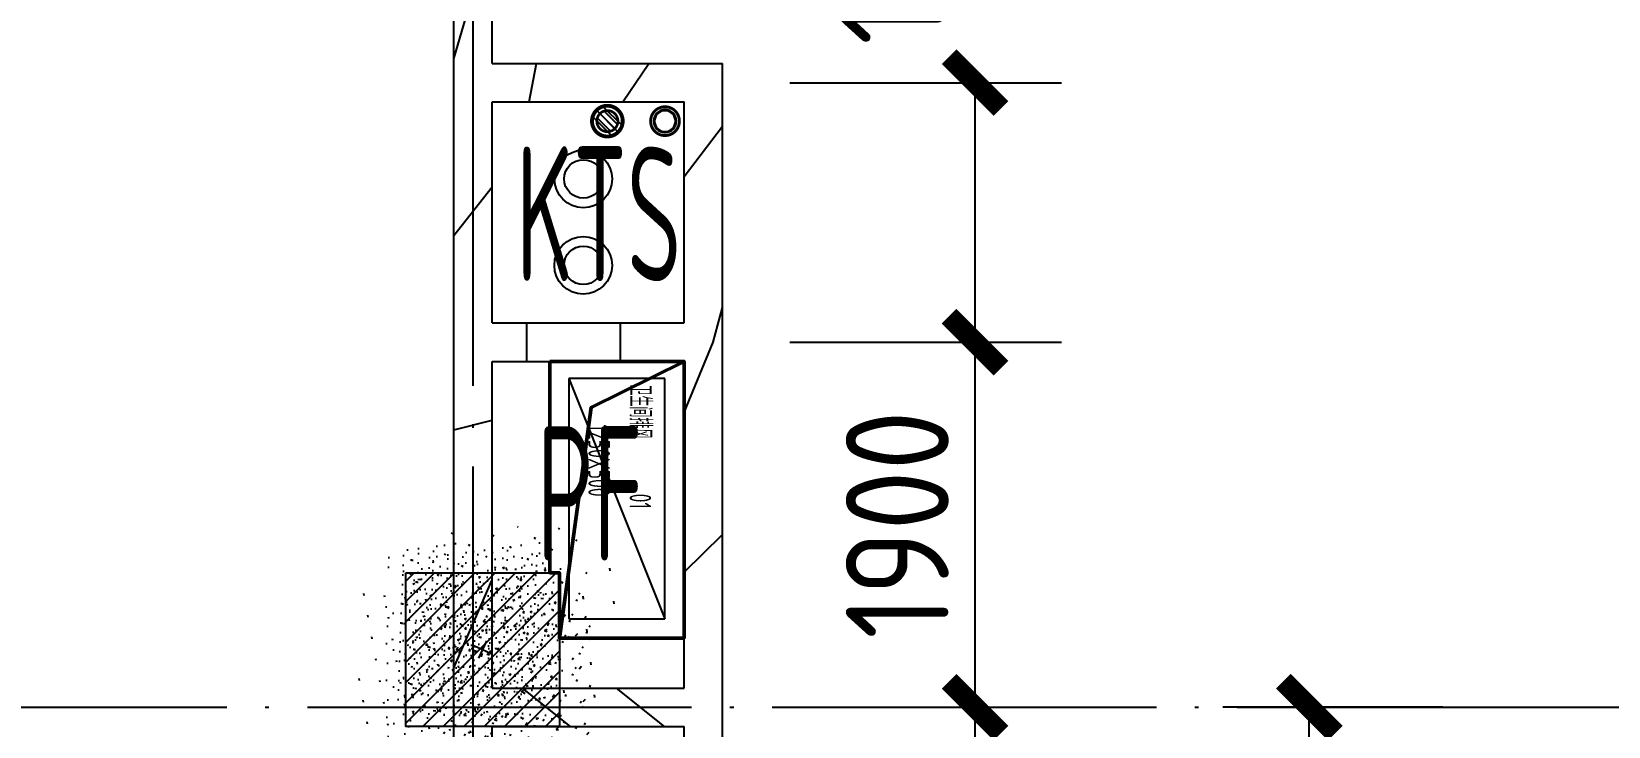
# Model space of a CAD drawing. Header units: inches. Extents: x 0 to 1813292486, y 0 to 3473589894.
# Drawn here: x 600480088 to 600488297, y 3473227318 to 3473230934 of the extents above; entities that cross this region are included whole.
import ezdxf
from ezdxf.enums import TextEntityAlignment as Align
from ezdxf.xclip import XClip

# ---------------------------------------------------------------- set-up
doc = ezdxf.new("R2010")
doc.units = ezdxf.units.IN
doc.header["$LTSCALE"] = 1000
doc.header["$MEASUREMENT"] = 0
doc.header["$XCLIPFRAME"] = 2
doc.linetypes.add('AX-MALL-GIRD-200$0$DOTE', pattern=[2.4200000000000004, 2, -0.2, 0.02, -0.2])
doc.linetypes.add('PX-MALL-P02-LG$0$DASHED', pattern=[0.75, 0.5, -0.25])
for name, color, linetype in [('A-Anno-Note', 241, 'Continuous'), ('AX-MALL-DIM-P02$0$A-Anno-Dims', 3, 'Continuous'), ('AX-MALL-DIM-P02$0$A-Detl-Thin', 131, 'Continuous'), ('AX-MALL-GIRD-200$0$A-Grid', 222, 'AX-MALL-GIRD-200$0$DOTE'), ('AX-MALL-P02-200$0$A-Anno-Note', 241, 'Continuous'), ('AX-MALL-WALL-P02$0$A-Anno-Note', 241, 'Continuous'), ('AX-MALL-WALL-P02-QT$0$A-Accs', 181, 'Continuous'), ('AX-MALL-WALL-P02-QT$0$A-Anno-Dims', 3, 'Continuous'), ('AX-MALL-WALL-P02-QT$0$A-Detl-Patt', 8, 'Continuous'), ('AX-MALL-WALL-P02-QT$0$A-Detl-Thin', 131, 'Continuous'), ('AX-MALL-WALL-P02-QT$0$A-Wall', 2, 'Continuous'), ('AX-MALL-WALL-P02-QT$0$A-Wall-Patt', 13, 'Continuous'), ('AX-MALL-WALL-P02-QT$0$A-Wind', 4, 'Continuous'), ('AX-MALL-ZTKD-P02$0$A-Anno-Note', 241, 'Continuous'), ('MX-MALL-P02-LG$0$M-VT-DUCT-EAD', 4, 'Continuous'), ('MX-MALL-P02-LG$0$M-VT-DUCT-FLG', 40, 'Continuous'), ('MX-MALL-P02-LG$0$M-VT-TEXT', 21, 'Continuous'), ('PX-MALL-P02-LG$0$P-Drain-Fldr', 4, 'Continuous'), ('PX-MALL-P02-LG$0$P-Drain-Fldr-ARCH', 161, 'Continuous'), ('PX-MALL-P02-LG$0$P-Drain-Fldr-W100', 4, 'Continuous'), ('PX-MALL-P02-LG$0$P-Drain-Fldr-W50', 4, 'Continuous'), ('PX-MALL-P02-LG$0$P-Pipe-Risr', 7, 'Continuous'), ('PX-MALL-P02-LG$0$P-Pipe-Risr-Arch', 6, 'Continuous'), ('PX-MALL-P02-LG$0$P-Pipe-Risr-W100', 6, 'Continuous'), ('PX-MALL-P02-LG$0$P-Pipe-Risr-W50', 6, 'Continuous'), ('PX-MALL-P02-LG$0$P-Wast-Pipe', 143, 'PX-MALL-P02-LG$0$DASHED'), ('SX-MALL-NTKD-L-2F$0$S-HOLE', 5, 'Continuous'), ('SX-MALL-WALL-L-1F~2F$0$S-COLU', 30, 'Continuous'), ('SX-MALL-WALL-L-1F~2F$0$S-PATT-WALL', 83, 'Continuous'), ('SX-MALL-WALL-L-1F~2F$0$单形心', 4, 'Continuous')]:
    doc.layers.add(name, color=color, linetype=linetype)
doc.styles.add('AX-MALL-DIM-P02$0$_TCH_DIM_T3', font='gbenor.shx')
doc.styles.add('AX-MALL-WALL-P02-QT$0$STANDARD', font='gbenor.shx', dxfattribs={"bigfont": 'gbcbig.shx'})
doc.styles.add('MX-MALL-P02-LG$0$_THVAC_WIN', font='gbenor.shx', dxfattribs={"bigfont": 'gbcbig.shx'})
doc.styles.add('PX-MALL-P02-LG$0$jzfz', font='gbenor.shx', dxfattribs={"bigfont": 'gbcbig.shx'})
doc.dimstyles.new('AX-MALL-DIM-P02$0$_TCH_ARCH&&180', dxfattribs={"dimtxt": 535.5, "dimasz": 270, "dimexe": 450, "dimexo": 450, "dimgap": 137.25, "dimtad": 1, "dimdec": 0, "dimzin": 0, "dimdsep": 46, "dimtxsty": 'AX-MALL-DIM-P02$0$_TCH_DIM_T3', "dimblk": 'AX-MALL-DIM-P02$0$_ArchTick', "dimcen": 0.09, "dimclrt": 7, "dimazin": 2, "dimtfac": 1, "dimtdec": 0, "dimtix": 1, "dimtmove": 2, "dimatfit": 3, "dimfxl": 500, "dimtolj": 1, "dimtzin": 0, "dimarcsym": 0})
pattern_1 = [(45, (0, 359.0227), (-353.55353201463, 353.55353201463), [])]

# ---------------------------------------------------------------- blocks, each defined once
blk = doc.blocks.new('AX-MALL-GIRD-200')
at = {"layer": 'AX-MALL-GIRD-200$0$A-Grid'}
for p, q in [((600323759.5421638, 3473191775.534485), (600285030.0032144, 3473087811.807404)), ((600223757.4145118, 3473147635.412487), (600581653.41861, 3473014308.649205))]:
    blk.add_line(p, q, dxfattribs=at)
blk = doc.blocks.new('AX-MALL-WALL-P02-QT$0$tj')
at = {"layer": 'AX-MALL-WALL-P02-QT$0$A-Detl-Patt'}
h = blk.add_hatch(dxfattribs=at)
h.set_pattern_fill('STEEL', color=256, scale=100.0000000000001, angle=50.43183869082386)
h.set_pattern_definition([(75.00000000004839, (-14278.19445574284, 156289.8254051208), (-153.3407249234246, 41.08752340989569), []), (75.00000000004839, (-14317.88195610046, 156358.5661673546), (-153.3407249234246, 41.08752340989569), [])])
edge = h.paths.add_edge_path()
edge.add_line((88101.273016572, 47666.64152574539), (87883.93542659283, 47459.84604215622))
edge.add_line((87883.93542659283, 47459.84604215622), (91571.54751467705, 43584.64122533798))
edge.add_arc((262949.389629302, 558937.705083496), 543101.4133620498, 251.6057364187558, 260.0288666978238)
edge.add_arc((172180.8466627672, -2862.146247219684), 27099.9982179492, 64.7128659603706, 96.9316049602786, ccw=False)
edge.add_arc((262948.9730309481, 558936.3205539446), 543099.9677998082, 261.6155114784545, 271.7251478115656)
edge.add_line((279298.9759148359, 16082.51663446426), (279298.9759315252, 16382.65274763107))
edge.add_arc((262948.9742454757, 558936.3204835369), 542799.9676941936, 261.62020364125146, 271.7261014454634, ccw=False)
edge.add_arc((172180.8456921196, -2862.14609140989), 27400.00151046549, 64.80631838577902, 96.83815911678944)
edge.add_arc((262949.394896181, 558937.7037490648), 542801.4137571028, 251.6136389015772, 260.02417327084333, ccw=False)
edge.add_line((91737.26096642017, 43845.69257831573), (88101.273016572, 47666.64152574539))
blk = doc.blocks.new('SX-MALL-WALL-L-1F~2F$0$BANWANG_XINGXIN')
at = {"color": 0}
for points in [[(0.7071067811865476, 0.7071067811865475), (-0.7071067811865477, -0.7071067811865475)], [(-0.7071067811865475, 0.7071067811865476), (0.7071067811865474, -0.7071067811865477)]]:
    blk.add_lwpolyline(points, dxfattribs=at)
blk = doc.blocks.new('SX-MALL-WALL-L-1F~2F')
at = {"layer": 'SX-MALL-WALL-L-1F~2F$0$S-PATT-WALL'}
h = blk.add_hatch(dxfattribs=at)
h.set_pattern_fill('钢筋混凝土', color=256, scale=15, pattern_type=2)
h.set_pattern_definition([(24.56816128167565, (600321561.9476058, 3473141618.847742), (-31.1831605634007, 68.21004689396696), []), (29.56816128167563, (600321561.9476058, 3473141618.847742), (97.53445419575236, -46.37920055905273), [11.25, -123.75]), (334.5681612816756, (600321561.9476058, 3473141618.847742), (19.88439783151182, 112.9961142735374), [9, -99]), (80.01956128167562, (600321570.075477, 3473141614.982809), (117.4189029966602, 66.61682162974262), [9.561028499999757, -105.1713167999981]), (25.75236128167566, (600321572.4203908, 3473141646.960386), (141.347615216253, -79.1508159916144), [16.875, -185.625]), (76.20376128167564, (600321584.1993545, 3473141640.364477), (182.3878363282824, 87.98253888920438), [14.3415432, -157.75695]), (330.7523612816757, (600321572.4203908, 3473141646.960386), (182.3877676688574, 87.98268132217193), [13.5, -148.5]), (0.5681612816756587, (600321583.8585168, 3473141634.695832), (62.82047315432666, -87.84980450989445), [11.25, -123.75]), (305.5681612816756, (600321583.8585168, 3473141634.695832), (72.17288945830543, 89.18848101228869), [9, -99]), (51.01956128167564, (600321589.0935515, 3473141627.375012), (134.9933625479015, 1.338571252810574), [9.5610285, -105.1713168]), (17.06816128167568, (600321561.9476058, 3473141618.847742), (19.14085717781919, 46.15589492684903), [0.75, -97.8, 0.75, -100.5, 0.75, -99.375]), (347.0681612816757, (600321561.9476058, 3473141618.847742), (57.63084702091484, 41.66442753299162), [0.75, -57.3, 0.75, -95.55, 0.75, -37.875]), (307.0681612816757, (600321530.6020074, 3473141630.524897), (73.8547399932159, -31.12342335821168), [0.75, -37.5, 0.75, -117, 0.75, -155.25]), (297.0681612816757, (600321516.5456852, 3473141635.761289), (87.2164167541584, -16.46683787388947), [0.75, -48.75, 0.75, -77.69999999999999, 0.75, -110.25])])
h.paths.add_polyline_path([(600297049.4950687, 3473121078.956692), (600297799.1655859, 3473120799.682428), (600297519.8913212, 3473120050.011911), (600296770.2208036, 3473120329.286178)])
at = {"layer": 'SX-MALL-WALL-L-1F~2F$0$S-COLU'}
blk.add_lwpolyline([(600297049.4950687, 3473121078.956692), (600297799.1655859, 3473120799.682428), (600297519.8913212, 3473120050.011911), (600296770.2208036, 3473120329.286178)], close=True, dxfattribs=at)
at = {"layer": 'SX-MALL-WALL-L-1F~2F$0$单形心', "xscale": 50, "yscale": 50, "zscale": 50}
blk.add_blockref('SX-MALL-WALL-L-1F~2F$0$BANWANG_XINGXIN', (600297284.6931951, 3473120564.484302), dxfattribs=at)
blk = doc.blocks.new('SX-MALL-WALL-L-2F~3F')
ref = blk.add_blockref('SX-MALL-WALL-L-1F~2F', (0, 0))
XClip(ref).set_block_clipping_path([(600349769.7341375, 3473074679.418533), (600357001.7302529, 3473071985.287766), (600356499.8725733, 3473070638.124951), (600359302.5086629, 3473069594.060767), (600362345.1765132, 3473077761.653201), (600381551.4312518, 3473070606.759726), (600391553.7259278, 3473066880.611454), (600387749.827644, 3473056669.608357), (600391632.1759799, 3473055223.319679), (600395635.5522461, 3473065969.791956), (600406982.2408491, 3473061742.817497), (600403058.8006672, 3473051210.921831), (600412723.2437257, 3473047610.6332), (600445093.3740637, 3473134503.466942), (600393055.2444371, 3473153889.197227), (600387463.4997383, 3473138878.984498), (600380158.3525343, 3473141600.366193), (600382830.751978, 3473148774.027779), (600388210.8522022, 3473146769.782572), (600390696.2253517, 3473153441.399696), (600277474.697425, 3473195619.741203), (600273446.9822528, 3473184807.934726), (600257129.111771, 3473190886.82031), (600241575.9633431, 3473149136.690594), (600258197.8999482, 3473142944.531458), (600255239.7303221, 3473135003.762026), (600263182.3271956, 3473132044.911624), (600260741.6763649, 3473125493.34496), (600269350.4970673, 3473122286.306632), (600271511.1407766, 3473128086.235537), (600286270.1853781, 3473122588.058336), (600284109.5416689, 3473116788.129431), (600282580.7823727, 3473112684.400902), (600291840.7574171, 3473109234.788475), (600290827.7957876, 3473106515.642598), (600293360.405141, 3473105572.171298), (600294731.2544166, 3473109252.0137), (600323175.4764534, 3473098655.706329), (600321336.3302773, 3473093718.790065), (600344750.773286, 3473084996.222976), (600341987.4689643, 3473077578.540671), (600344583.6790427, 3473076611.376234), (600346015.5062013, 3473080454.904757), (600351201.5612961, 3473078522.947055)])
blk = doc.blocks.new('SX-MALL-WALL-2F~3F')
blk.add_blockref('SX-MALL-WALL-L-2F~3F', (0, 0))
blk = doc.blocks.new('MX-MALL-P02-LG')
at = {"color": 6}
for radius in [150.0000002984645, 100]:
    blk.add_circle((600298631.5989726, 3473122676.598436), radius, dxfattribs=at)
at = {"color": 2}
for radius in [149.9999999877236, 100]:
    blk.add_circle((600298473.9250997, 3473122255.126647), radius, dxfattribs=at)
at = {"layer": 'MX-MALL-P02-LG$0$M-VT-DUCT-EAD'}
for p, q in [((600298198.3364564, 3473121728.786392), (600297761.9704196, 3473120557.426207)), ((600298666.8805302, 3473121554.239977), (600298198.3364564, 3473121728.786392)), ((600298230.5144935, 3473120382.879792), (600298666.8805302, 3473121554.239977)), ((600297761.9704196, 3473120557.426207), (600298230.5144935, 3473120382.879792))]:
    blk.add_line(p, q, dxfattribs=at)
at = {"layer": 'MX-MALL-P02-LG$0$M-VT-DUCT-FLG'}
blk.add_line((600298198.3364564, 3473121728.786392), (600298230.5144935, 3473120382.879792), dxfattribs=at)
at = {"layer": 'MX-MALL-P02-LG$0$M-VT-TEXT', "style": 'MX-MALL-P02-LG$0$_THVAC_WIN', "width": 0.7}
for s, p in [('卫生间排风', (600298483.2467732, 3473121589.445414, -21000.00000000745)), ('1250X500', (600298209.8547835, 3473121470.1411, -21000.00000000745)), ('01', (600298285.280205, 3473121058.033402, -21000.00000000745))]:
    blk.add_text(s, height=112.6582278481009, rotation=249.5681612619673, dxfattribs=at).set_placement(p)
blk = doc.blocks.new('SX-MALL-NTKD-L-2F')
at = {"layer": 'SX-MALL-NTKD-L-2F$0$S-HOLE', "lineweight": 50, "elevation": 2999.999999999999}
blk.add_lwpolyline([(600298136.0455112, 3473121848.032299), (600298792.007214, 3473121603.667316), (600298289.3140233, 3473120254.261693), (600297680.4740225, 3473120481.072456), (600297799.1655859, 3473120799.682428), (600297752.043883, 3473120817.236645)], close=True, dxfattribs=at)
blk.add_lwpolyline([(600298792.2747773, 3473121603.567641), (600298254.971522, 3473121547.585682), (600297680.4740223, 3473120481.072456)], dxfattribs=at)
blk = doc.blocks.new('SX-MALL-NTKD-2F')
blk.add_blockref('SX-MALL-NTKD-L-2F', (0, 0))
blk = doc.blocks.new('AX-MALL-WALL-P02-QT')
at = {"layer": 'AX-MALL-WALL-P02-QT$0$A-Wall-Patt'}
h = blk.add_hatch(dxfattribs=at)
h.set_pattern_fill('普通砖', color=256, scale=200, style=0)
h.set_pattern_definition(pattern_1)
h.paths.add_polyline_path([(600298298.898914, 3473123334.712551), (600298396.2807403, 3473123405.14851), (600300253.4936711, 3473128390.562317), (600300066.0760418, 3473128460.380883), (600298173.953828, 3473123381.258262)])
h = blk.add_hatch(dxfattribs=at)
h.set_pattern_fill('普通砖', color=256, scale=200, style=0)
h.set_pattern_definition(pattern_1)
h.paths.add_polyline_path([(600297827.6235911, 3473122069.643553), (600297925.0054172, 3473122140.079512), (600298326.4621739, 3473123217.730881), (600298298.898914, 3473123334.712551), (600298173.953828, 3473123381.258262), (600297702.678505, 3473122116.189264)])
h = blk.add_hatch(dxfattribs=at)
h.set_pattern_fill('普通砖', color=256, scale=200, style=0)
h.set_pattern_definition(pattern_1)
h.paths.add_polyline_path([(600298298.898914, 3473123334.712551), (600298326.4621739, 3473123217.730881), (600299263.5503209, 3473122868.638049), (600299520.7865164, 3473122986.237112), (600298396.2807403, 3473123405.14851)])
h = blk.add_hatch(dxfattribs=at)
h.set_pattern_fill('普通砖', color=256, scale=200, style=0)
h.set_pattern_definition(pattern_1)
h.paths.add_polyline_path([(600298889.6568242, 3473121674.00501), (600299014.6019104, 3473121627.459299), (600299520.7865164, 3473122986.237112), (600299263.5503209, 3473122868.638049), (600298862.0935643, 3473121790.98668)])
h = blk.add_hatch(dxfattribs=at)
h.set_pattern_fill('普通砖', color=256, scale=200, style=0)
h.set_pattern_definition(pattern_1)
h.paths.add_polyline_path([(600297164.3472108, 3473120289.176074), (600297261.7290369, 3473120359.612033), (600297855.1868509, 3473121952.661882), (600297827.6235911, 3473122069.643553), (600297702.678505, 3473122116.189264), (600297039.4021248, 3473120335.721785)])
h = blk.add_hatch(dxfattribs=at)
h.set_pattern_fill('普通砖', color=256, scale=200, style=0)
h.set_pattern_definition(pattern_1)
h.paths.add_polyline_path([(600297827.6235911, 3473122069.643553), (600297855.1868509, 3473121952.661882), (600298792.274998, 3473121603.569051), (600298889.6568242, 3473121674.00501), (600298862.0935643, 3473121790.98668), (600297925.0054172, 3473122140.079512)])
h = blk.add_hatch(dxfattribs=at)
h.set_pattern_fill('普通砖', color=256, scale=200, style=0)
h.set_pattern_definition(pattern_1)
h.paths.add_polyline_path([(600298226.3804439, 3473119893.537531), (600298351.32553, 3473119846.99182), (600299014.6019104, 3473121627.459299), (600298889.6568242, 3473121674.00501), (600298792.274998, 3473121603.569051), (600298198.817184, 3473120010.519201)])
h = blk.add_hatch(dxfattribs=at)
h.set_pattern_fill('普通砖', color=256, scale=200, style=0)
h.set_pattern_definition(pattern_1)
h.paths.add_polyline_path([(600297164.3472108, 3473120289.176074), (600297191.9104706, 3473120172.194404), (600298128.9986178, 3473119823.101572), (600298226.3804439, 3473119893.537531), (600298198.817184, 3473120010.519201), (600297261.7290369, 3473120359.612033)])
h = blk.add_hatch(dxfattribs=at)
h.set_pattern_fill('普通砖', color=256, scale=200, style=0)
h.set_pattern_definition(pattern_1)
h.paths.add_polyline_path([(600296466.1615472, 3473118414.999779), (600296563.5433735, 3473118485.435739), (600297191.9104706, 3473120172.194404), (600297164.3472108, 3473120289.176074), (600297039.4021248, 3473120335.721785), (600296341.2164607, 3473118461.54549)])
h = blk.add_hatch(dxfattribs=at)
h.set_pattern_fill('普通砖', color=256, scale=200, style=0)
h.set_pattern_definition(pattern_1)
h.paths.add_polyline_path([(600297528.1947803, 3473118019.361237), (600297653.1398665, 3473117972.815526), (600298351.32553, 3473119846.99182), (600298226.3804439, 3473119893.537531), (600298128.9986178, 3473119823.101572), (600297500.6315204, 3473118136.342907)])
at = {"layer": 'AX-MALL-WALL-P02-QT$0$A-Wall'}
for p, q in [((600298173.953828, 3473123381.258262), (600300066.0760418, 3473128460.380883)), ((600298396.2807403, 3473123405.14851), (600300253.4936711, 3473128390.562317)), ((600297702.678505, 3473122116.189264), (600298173.953828, 3473123381.258262)), ((600298396.2807403, 3473123405.14851), (600299520.7865164, 3473122986.237112)), ((600297925.0054172, 3473122140.079512), (600298326.4621739, 3473123217.730881)), ((600298326.4621739, 3473123217.730881), (600299263.5503209, 3473122868.638049)), ((600299014.6019104, 3473121627.459299), (600299520.7865164, 3473122986.237112)), ((600298862.0935643, 3473121790.98668), (600299263.5503209, 3473122868.638049)), ((600297039.4021248, 3473120335.721785), (600297702.678505, 3473122116.189264)), ((600297925.0054172, 3473122140.079512), (600298862.0935643, 3473121790.98668)), ((600297261.7290369, 3473120359.612033), (600297855.1868509, 3473121952.661882)), ((600297855.1868509, 3473121952.661882), (600298792.274998, 3473121603.569051)), ((600298198.817184, 3473120010.519201), (600298792.274998, 3473121603.569051)), ((600298351.32553, 3473119846.99182), (600299014.6019104, 3473121627.459299)), ((600297261.7290369, 3473120359.612033), (600298198.817184, 3473120010.519201)), ((600296341.2164607, 3473118461.54549), (600297039.4021248, 3473120335.721785)), ((600296563.5433735, 3473118485.435739), (600297191.9104706, 3473120172.194404)), ((600297191.9104706, 3473120172.194404), (600298128.9986178, 3473119823.101572)), ((600297653.1398665, 3473117972.815526), (600298351.32553, 3473119846.99182)), ((600297500.6315204, 3473118136.342907), (600298128.9986178, 3473119823.101572))]:
    blk.add_line(p, q, dxfattribs=at)
at = {"layer": 'AX-MALL-WALL-P02-QT$0$A-Anno-Dims'}
blk.add_blockref('SX-MALL-NTKD-2F', (0, 0), dxfattribs=at)
at = {"layer": 'AX-MALL-WALL-P02-QT$0$A-Detl-Thin'}
for name in ['MX-MALL-P02-LG', 'SX-MALL-WALL-2F~3F']:
    blk.add_blockref(name, (0, 0), dxfattribs=at)
at = {"layer": 'AX-MALL-WALL-P02-QT$0$A-Detl-Thin', "rotation": 339.5681613091762}
blk.add_blockref('AX-MALL-WALL-P02-QT$0$tj', (600144118.6961328, 3473128496.287411), dxfattribs=at)
at = {"layer": 'AX-MALL-WALL-P02-QT$0$A-Wind'}
blk.add_blockref('AX-MALL-GIRD-200', (0, 0), dxfattribs=at)
at = {"layer": 'AX-MALL-WALL-P02-QT$0$A-Accs', "style": 'AX-MALL-WALL-P02-QT$0$STANDARD', "width": 0.6}
for s, p in [('KTS', (600298117.7640026, 3473122300.447926)), ('PF', (600297711.1020405, 3473120898.282953))]:
    blk.add_text(s, height=699.9999999999998, rotation=339.5681612430816, dxfattribs=at).set_placement(p)
blk = doc.blocks.new('AX-MALL-WALL-P02')
at = {"layer": 'AX-MALL-WALL-P02$0$A-Anno-Note'}
blk.add_blockref('AX-MALL-WALL-P02-QT', (0, 0), dxfattribs=at)
blk = doc.blocks.new('PX-MALL-P02-LG$0$A$C5A9C1854')
at = {"layer": 'PX-MALL-P02-LG$0$P-Drain-Fldr-W50', "ltscale": 0.7}
for p, q in [((16.81565596797736, -52.36634142627008), (-52.36634142621187, 16.81565596791916)), ((38.89087296527578, -38.89087296521757), (-38.89087296527578, 38.89087296521757)), ((52.36634142632829, -16.81565596791916), (-16.81565596786095, 52.36634142627008))]:
    blk.add_line(p, q, dxfattribs=at)
at = {"layer": 'PX-MALL-P02-LG$0$P-Drain-Fldr-W50', "ltscale": 0.7, "const_width": 13.75}
blk.add_lwpolyline([(-54.99999999994179, 0, 1), (55.00000000005821, 0, 1)], format="xyb", close=True, dxfattribs=at)
blk = doc.blocks.new('PX-MALL-P02-LG$0$A$C7D2520B3')
at = {"layer": 'PX-MALL-P02-LG$0$P-Drain-Fldr', "ltscale": 0.7}
for p, q in [((25.22348395196605, -78.54951213940512), (-78.54951213931781, 25.22348395187873)), ((58.33630944791366, -58.33630944788456), (-58.33630944791366, 58.33630944788456)), ((78.54951213949244, -25.22348395187873), (-25.22348395179142, 78.54951213940512))]:
    blk.add_line(p, q, dxfattribs=at)
at = {"layer": 'PX-MALL-P02-LG$0$P-Drain-Fldr', "ltscale": 0.7, "const_width": 20}
blk.add_lwpolyline([(5.820766091346741e-11, -80, 1), (5.820766091346741e-11, 80, 1)], format="xyb", close=True, dxfattribs=at)
blk = doc.blocks.new('PX-MALL-P02-LG$0$A$C2257314B')
at = {"layer": 'PX-MALL-P02-LG$0$P-Drain-Fldr-ARCH', "ltscale": 0.7}
for p, q in [((16.81565596797736, -52.36634142627008), (-52.36634142621187, 16.81565596791916)), ((38.89087296527578, -38.89087296521757), (-38.89087296527578, 38.89087296521757)), ((52.36634142632829, -16.81565596791916), (-16.81565596786095, 52.36634142627008))]:
    blk.add_line(p, q, dxfattribs=at)
for start, end in [(0, 180), (180, 0)]:
    blk.add_arc((5.820766091346741e-11, -1.77635683940025e-15), 55, start, end, dxfattribs=at)
blk = doc.blocks.new('PX-MALL-P02-LG$0$P-Drain-Fldr')
blk.add_blockref('PX-MALL-P02-LG$0$A$C2257314B', (0, 0))
at = {"layer": 'PX-MALL-P02-LG$0$P-Drain-Fldr-W100'}
blk.add_blockref('PX-MALL-P02-LG$0$A$C7D2520B3', (0, 0), dxfattribs=at)
at = {"layer": 'PX-MALL-P02-LG$0$P-Drain-Fldr-W50'}
blk.add_blockref('PX-MALL-P02-LG$0$A$C5A9C1854', (0, 0), dxfattribs=at)
blk = doc.blocks.new('PX-MALL-P02-LG$0$P-Risr')
at = {"layer": 'PX-MALL-P02-LG$0$P-Pipe-Risr-W50'}
h = blk.add_hatch(color=0, dxfattribs=at)
edge = h.paths.add_edge_path()
edge.add_ellipse((0, 0), major_axis=(47.05795628796547, 47.05795628796547), ratio=0.9999999999999695, start_angle=225.0000000000009, end_angle=405.0000000000009, ccw=False)
edge.add_ellipse((0, 0), major_axis=(47.05795628796764, 47.05795628796764), ratio=0.9999999999998785, start_angle=133.9675974886221, end_angle=225.0000000000035, ccw=False)
edge.add_line((-66.53919663240958, 1.199087783927098), (-54.4367953546693, 1.199087783927098))
edge.add_ellipse((0, 0), major_axis=(-38.50196423560672, 38.50196423560672), ratio=0.9999999999999859, start_angle=43.73814098242129, end_angle=134.9999999999996)
edge.add_ellipse((0, 0), major_axis=(38.50196423561096, 38.50196423561096), ratio=0.9999999999998216, start_angle=225.0000000000051, end_angle=405.0000000000051)
edge.add_ellipse((0, 0), major_axis=(38.50196423560679, 38.50196423560679), ratio=0.9999999999999831, start_angle=45.00000000000048, end_angle=133.7381409824204)
edge.add_line((-54.43679535467527, 1.199087783927098), (-66.53919663241555, 1.199087783927098))
edge.add_ellipse((0, 0), major_axis=(-47.05795628796762, 47.05795628796762), ratio=0.9999999999998742, start_angle=-45.00000000000358, end_angle=43.967597488629224, ccw=False)
at = {"layer": 'PX-MALL-P02-LG$0$P-Pipe-Risr-Arch', "ltscale": 0.7}
blk.add_circle((0, 0), 59.29000000000001, dxfattribs=at)
at = {"layer": 'PX-MALL-P02-LG$0$P-Pipe-Risr-W100', "color": 0, "const_width": 15}
blk.add_lwpolyline([(-75, 0, 1), (75, 0, 1)], format="xyb", close=True, dxfattribs=at)
at = {"layer": 'PX-MALL-P02-LG$0$P-Pipe-Risr-W50'}
blk.add_circle((0, 0), 54.45000000000001, dxfattribs=at)
at = {"layer": 'PX-MALL-P02-LG$0$P-Pipe-Risr', "style": 'PX-MALL-P02-LG$0$jzfz', "width": 0.6, "flags": 1}
for tag, p in [('SYS-MARK', (0.3310501334344735, -45.65933377496549)), ('RANGE', (0.3337570973526454, -45.67887874227017))]:
    blk.add_attdef(tag, text='', height=0.015625, dxfattribs=at).set_placement(p, align=Align.MIDDLE)
blk = doc.blocks.new('PX-MALL-P02-LG')
at = {"layer": 'PX-MALL-P02-LG$0$P-Drain-Fldr', "xscale": -1, "rotation": 69.56816148832748}
blk.add_blockref('PX-MALL-P02-LG$0$P-Drain-Fldr', (600298853.8057826, 3473122914.566368), dxfattribs=at)
at = {"layer": 'PX-MALL-P02-LG$0$P-Wast-Pipe', "ltscale": 0.7, "xscale": -1, "rotation": 159.5681613100558}
blk.add_blockref('PX-MALL-P02-LG$0$P-Risr', (600299134.9322261, 3473122809.838519), dxfattribs=at)
blk = doc.blocks.new('AX-MALL-ZTKD-P02')
at = {"layer": 'AX-MALL-ZTKD-P02$0$A-Anno-Note'}
blk.add_blockref('AX-MALL-GIRD-200', (0, 0), dxfattribs=at)
blk = doc.blocks.new('AX-MALL-DIM-P02$0$_ArchTick')
at = {"color": 0, "linetype": 'ByBlock', "const_width": 0.4}
blk.add_lwpolyline([(-0.5, -0.5), (0.5, 0.5)], dxfattribs=at)
blk = doc.blocks.new('*D585')
at = {"layer": 'AX-MALL-DIM-P02$0$A-Anno-Dims', "color": 0, "lineweight": -2, "transparency": 16777216}
for p, q in [((600298679.3063788, 3473119724.809328), (600300004.5014466, 3473119231.135281)), ((600298884.6261177, 3473117514.050761), (600299582.8117805, 3473119388.227055)), ((600297981.1207161, 3473117850.633035), (600299306.3157839, 3473117356.958987))]:
    blk.add_line(p, q, dxfattribs=at)
at = {"layer": 'AX-MALL-DIM-P02$0$A-Anno-Dims', "color": 0, "lineweight": -2, "transparency": 16777216, "xscale": 270, "yscale": 270, "zscale": 270}
for p, rotation in [((600299582.8117805, 3473119388.227055), 69.56816132409472), ((600298884.6261177, 3473117514.050761), 249.5681613240947)]:
    blk.add_blockref('AX-MALL-DIM-P02$0$_ArchTick', p, dxfattribs=dict(at, rotation=rotation))
at = {"layer": 'AX-MALL-DIM-P02$0$A-Anno-Dims', "color": 7, "transparency": 16777216, "insert": (600298854.1982491, 3473118592.521505), "char_height": 535.5, "attachment_point": 5, "rotation": 69.5681613240947, "style": 'AX-MALL-DIM-P02$0$_TCH_DIM_T3'}
blk.add_mtext('\\A1;2000', dxfattribs=at)
blk = doc.blocks.new('*D586')
at = {"layer": 'AX-MALL-DIM-P02$0$A-Anno-Dims', "color": 0, "lineweight": -2, "transparency": 16777216}
for p, q in [((600299342.5830961, 3473121505.277714), (600300667.7781639, 3473121011.603666)), ((600299582.8117809, 3473119388.227056), (600300246.0884979, 3473121168.69544)), ((600298679.3063792, 3473119724.80933), (600300004.501447, 3473119231.135282))]:
    blk.add_line(p, q, dxfattribs=at)
at = {"layer": 'AX-MALL-DIM-P02$0$A-Anno-Dims', "color": 0, "lineweight": -2, "transparency": 16777216, "xscale": 270, "yscale": 270, "zscale": 270}
for p, rotation in [((600300246.0884979, 3473121168.69544), 69.56816132602164), ((600299582.8117809, 3473119388.227056), 249.5681613260216)]:
    blk.add_blockref('AX-MALL-DIM-P02$0$_ArchTick', p, dxfattribs=dict(at, rotation=rotation))
at = {"layer": 'AX-MALL-DIM-P02$0$A-Anno-Dims', "color": 7, "transparency": 16777216, "insert": (600299534.9294395, 3473120419.843845), "char_height": 535.5, "attachment_point": 5, "rotation": 69.56816132602164, "style": 'AX-MALL-DIM-P02$0$_TCH_DIM_T3'}
blk.add_mtext('\\A1;1900', dxfattribs=at)
blk = doc.blocks.new('*D587')
at = {"layer": 'AX-MALL-DIM-P02$0$A-Anno-Dims', "color": 0, "lineweight": -2, "transparency": 16777216}
for p, q in [((600299813.8580817, 3473122770.345808), (600301139.0531496, 3473122276.671761)), ((600300246.088498, 3473121168.69544), (600300717.3634835, 3473122433.763535)), ((600299342.5830961, 3473121505.277713), (600300667.778164, 3473121011.603666))]:
    blk.add_line(p, q, dxfattribs=at)
at = {"layer": 'AX-MALL-DIM-P02$0$A-Anno-Dims', "color": 0, "lineweight": -2, "transparency": 16777216, "xscale": 270, "yscale": 270, "zscale": 270}
for p, rotation in [((600300717.3634835, 3473122433.763535), 69.56816132412335), ((600300246.088498, 3473121168.69544), 249.5681613241233)]:
    blk.add_blockref('AX-MALL-DIM-P02$0$_ArchTick', p, dxfattribs=dict(at, rotation=rotation))
at = {"layer": 'AX-MALL-DIM-P02$0$A-Anno-Dims', "color": 7, "transparency": 16777216, "insert": (600300588.9632634, 3473123329.079803), "char_height": 535.5, "attachment_point": 5, "rotation": 69.56816132412335, "style": 'AX-MALL-DIM-P02$0$_TCH_DIM_T3'}
blk.add_mtext('\\A1;1350', dxfattribs=at)
blk = doc.blocks.new('*D588')
at = {"layer": 'AX-MALL-DIM-P02$0$A-Anno-Dims', "color": 0, "lineweight": -2, "transparency": 16777216}
for p, q in [((600298424.7576587, 3473123768.036479), (600298783.4253745, 3473124730.82919)), ((600298626.3339157, 3473124309.139407), (600299750.8361311, 3473123890.230293)), ((600299549.2598741, 3473123349.127366), (600299907.9275899, 3473124311.920077))]:
    blk.add_line(p, q, dxfattribs=at)
at = {"layer": 'AX-MALL-DIM-P02$0$A-Anno-Dims', "color": 0, "lineweight": -2, "transparency": 16777216, "xscale": 270, "yscale": 270, "zscale": 270}
for p, rotation in [((600298626.3339157, 3473124309.139407), 159.5682041806819), ((600299750.8361311, 3473123890.230293), 339.5682041806819)]:
    blk.add_blockref('AX-MALL-DIM-P02$0$_ArchTick', p, dxfattribs=dict(at, rotation=rotation))
at = {"layer": 'AX-MALL-DIM-P02$0$A-Anno-Dims', "color": 7, "transparency": 16777216, "insert": (600299598.6071655, 3473124698.373607), "char_height": 535.5, "attachment_point": 5, "rotation": 339.5682041806819, "style": 'AX-MALL-DIM-P02$0$_TCH_DIM_T3'}
blk.add_mtext('\\A1;1200', dxfattribs=at)
blk = doc.blocks.new('*D608')
at = {"layer": 'AX-MALL-DIM-P02$0$A-Anno-Dims', "color": 0, "lineweight": -2, "transparency": 16777216}
for p, q in [((600301865.4060841, 3473118537.8937), (600300791.6195921, 3473118937.910677)), ((600299921.6657779, 3473115313.592761), (600301213.309258, 3473118780.818902)), ((600300573.762604, 3473115070.667558), (600299499.976112, 3473115470.684536))]:
    blk.add_line(p, q, dxfattribs=at)
at = {"layer": 'AX-MALL-DIM-P02$0$A-Anno-Dims', "color": 0, "lineweight": -2, "transparency": 16777216, "xscale": 270, "yscale": 270, "zscale": 270}
for p, rotation in [((600301213.309258, 3473118780.818902), 69.56816126020536), ((600299921.6657779, 3473115313.592761), 249.5681612602054)]:
    blk.add_blockref('AX-MALL-DIM-P02$0$_ArchTick', p, dxfattribs=dict(at, rotation=rotation))
at = {"layer": 'AX-MALL-DIM-P02$0$A-Anno-Dims', "color": 7, "transparency": 16777216, "insert": (600300187.9668187, 3473117188.58843), "char_height": 535.5, "attachment_point": 5, "rotation": 69.56816126020537, "style": 'AX-MALL-DIM-P02$0$_TCH_DIM_T3'}
blk.add_mtext('\\A1;3700', dxfattribs=at)
blk = doc.blocks.new('AX-MALL-DIM-P02')
at = {"layer": 'AX-MALL-DIM-P02$0$A-Detl-Thin'}
blk.add_blockref('AX-MALL-ZTKD-P02', (-2.384185791015625e-06, 9.5367431640625e-07), dxfattribs=at)
at = {"layer": 'AX-MALL-DIM-P02$0$A-Anno-Dims'}
for base, p1, p2, angle, picture, middle in [((600299750.8361311, 3473123890.230293), (600298267.6661999, 3473123346.346695), (600299392.1684154, 3473122927.437582), 339.56820420201694, '*D588', (600299598.6071655, 3473124698.373607)), ((600300717.3634835, 3473122433.763535), (600298920.89343, 3473121662.369488), (600299392.1684157, 3473122927.437582), 69.56816132412335, '*D587', (600300588.9632634, 3473123329.079803))]:
    dim = blk.add_linear_dim(base=base, p1=p1, p2=p2, angle=angle, dimstyle='AX-MALL-DIM-P02$0$_TCH_ARCH&&180', dxfattribs=at)
    dim.commit()
    dim.dimension.update_dxf_attribs({"geometry": picture, "text_midpoint": middle, "dimtype": 129})
for p1, p2, distance, picture, middle in [((600298257.6167129, 3473119881.901103), (600298920.89343, 3473121662.369488), -1414.1626616328517, '*D586', (600299534.9294395, 3473120419.843845)), ((600297559.4310502, 3473118007.72481), (600298257.6167129, 3473119881.901103), -1414.162661297723, '*D585', (600298854.1982491, 3473118592.521505)), ((600300995.4522699, 3473114913.575784), (600302287.0957501, 3473118380.801926), 1145.8756527775204, '*D608', (600300187.9668187, 3473117188.58843))]:
    dim = blk.add_aligned_dim(p1=p1, p2=p2, distance=distance, dimstyle='AX-MALL-DIM-P02$0$_TCH_ARCH&&180', dxfattribs=at)
    dim.commit()
    dim.dimension.update_dxf_attribs({"geometry": picture, "text_midpoint": middle})
blk = doc.blocks.new('AX-MALL-P02-200')
at = {"layer": 'AX-MALL-P02-200$0$A-Anno-Note'}
blk.add_blockref('AX-MALL-WALL-P02', (0, 0), dxfattribs=at)
for name in ['AX-MALL-DIM-P02', 'PX-MALL-P02-LG']:
    blk.add_blockref(name, (0, 0), dxfattribs=at)

msp = doc.modelspace()

# ---------------------------------------------------------------- block references
at = {"layer": 'A-Anno-Note', "rotation": 20.43183869077545}
msp.add_blockref('AX-MALL-P02-200', (1250392458.527329, 9048125.682563305), dxfattribs=at)

doc.saveas('drawing.dxf')
